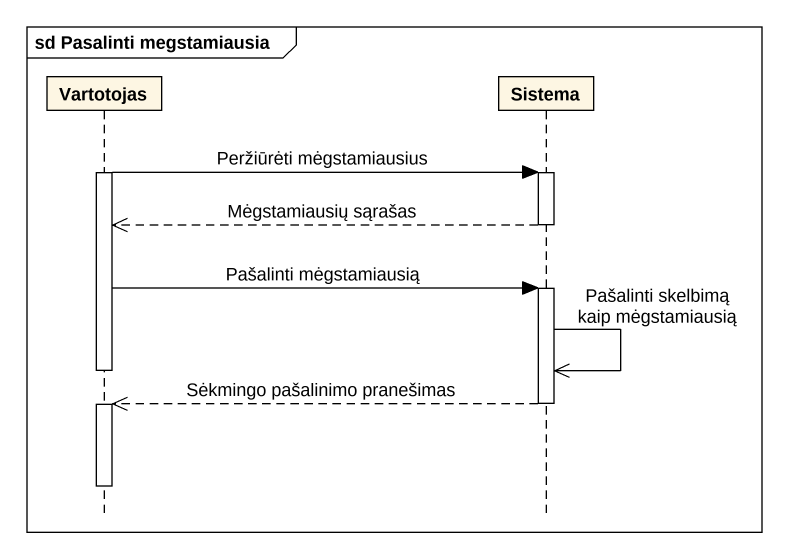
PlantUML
@startuml
mainframe sd Pasalinti megstamiausia
hide footbox
participant Vartotojas
participant Sistema

activate Vartotojas
Vartotojas -> Sistema : Peržiūrėti mėgstamiausius
activate Sistema
Sistema -->> Vartotojas : Mėgstamiausių sąrašas
deactivate Sistema
Vartotojas -> Sistema : Pašalinti mėgstamiausią
activate Sistema
Sistema ->> Sistema : Pašalinti skelbimą kaip mėgstamiausią
deactivate Vartotojas
Sistema -->> Vartotojas : Sėkmingo pašalinimo pranešimas
deactivate Sistema
activate Vartotojas
deactivate Vartotojas
@enduml
